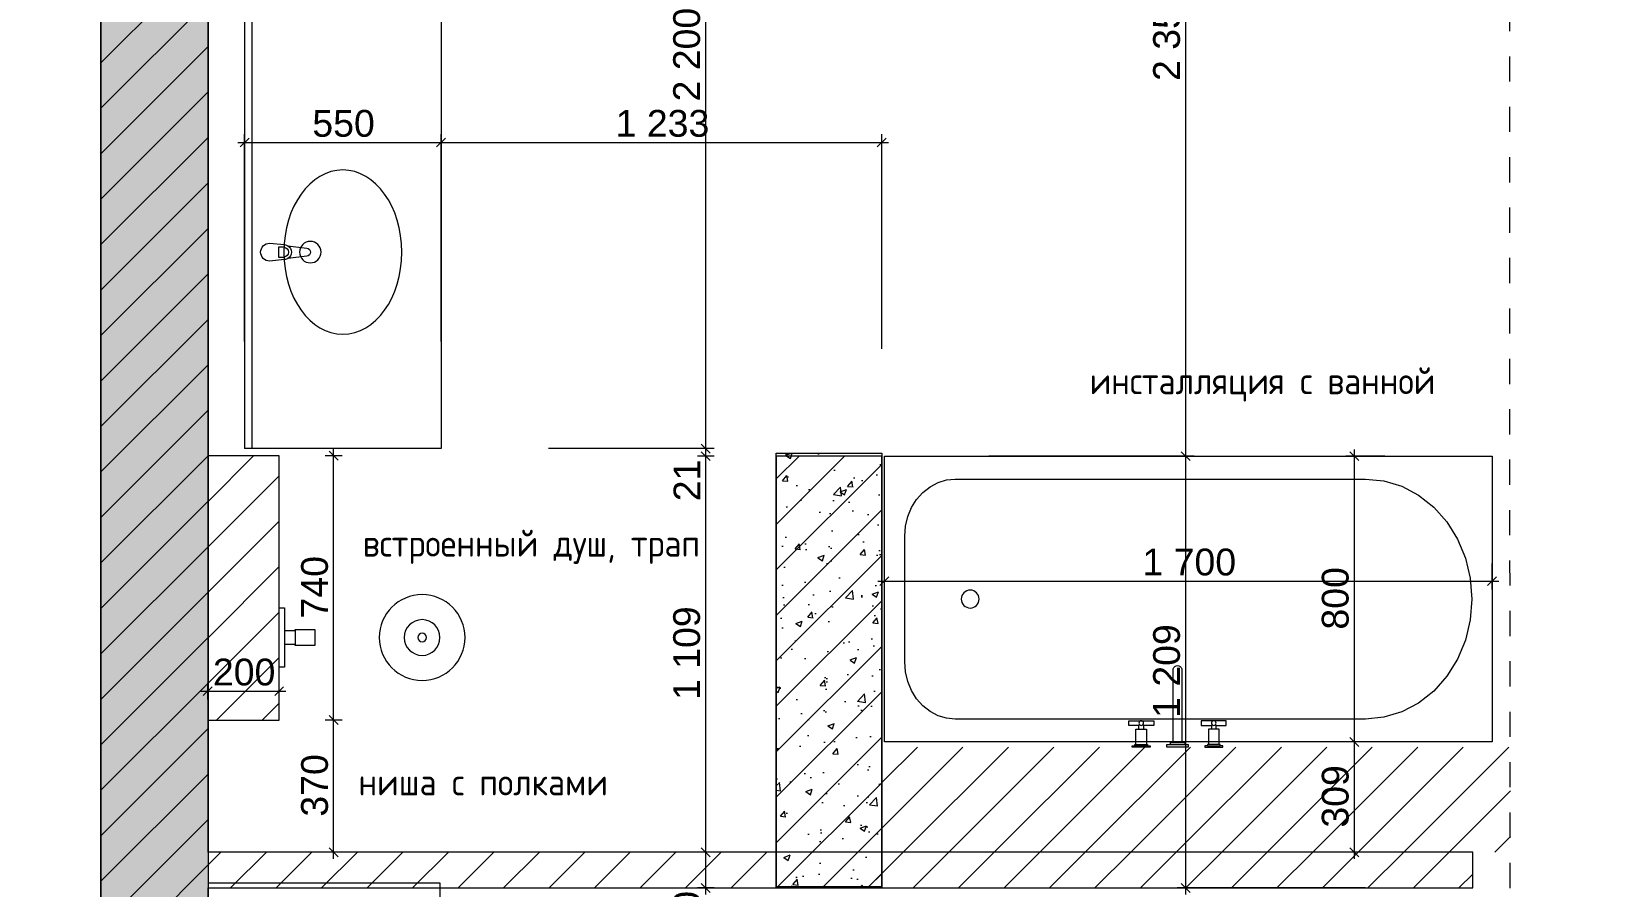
# Model space of a CAD drawing. Header units: millimetres. Extents: x 2336463 to 2579121, y 595385 to 778077.
# Drawn here: x 2403978 to 2408368, y 697540 to 699937 of the extents above; entities that cross this region are included whole.
import ezdxf

# ---------------------------------------------------------------- set-up
doc = ezdxf.new("R2010")
doc.units = ezdxf.units.MM
doc.header["$MEASUREMENT"] = 0
doc.linetypes.add('короткая штриховая', pattern=[141.111111, 70.555556, -70.555556])
for name, color, linetype in [('+возводимые стены', 7, 'Continuous'), ('1 Планировка размеры', 7, 'Continuous'), ('Интерьер - Мебель', 7, 'Continuous'), ('сит план', 7, 'Continuous')]:
    doc.layers.add(name, color=color, linetype=linetype)
for name, color, linetype, lineweight in [('+возводимые стены_Ном._пера__1', 7, 'Continuous', 13), ('+возводимые стены_Ном._пера__101', 252, 'Continuous', 5), ('1 Планировка_Ном._пера__1', 7, 'Continuous', 13), ('Интерьер - Мебель_Ном._пера__1', 7, 'Continuous', 13), ('сит план_Ном._пера__1', 7, 'Continuous', 13)]:
    doc.layers.add(name, color=color, linetype=linetype, lineweight=lineweight)
for name, color, linetype, lineweight, true_color in [('+возводимые стены_Ном._пера__169', 7, 'Continuous', 5, 0x68b353), ('+возводимые стены_Ном._пера__242', 7, 'Continuous', 13, 0x1b55b5), ('+размер планировка_Ном._пера__242', 7, 'Continuous', 13, 0x1b55b5), ('1 Планировка размеры_Ном._пера__242', 7, 'Continuous', 13, 0x1b55b5), ('сит план_Ном._пера__87', 7, 'Continuous', 20, 0x6a6a6a)]:
    doc.layers.add(name, color=color, linetype=linetype, lineweight=lineweight, true_color=true_color)
doc.styles.add('СГЕНЕРИР_СТИЛЬ_1', font='arial.ttf')
doc.styles.add('СГЕНЕРИР_СТИЛЬ_4', font='isocp.shx')
doc.dimstyles.new('СГЕНЕРИР_СТИЛЬ__1', dxfattribs={"dimtxt": 75, "dimasz": 23.75, "dimexe": 0.18, "dimexo": 300, "dimgap": 0, "dimtad": 1, "dimtih": 1, "dimtoh": 1, "dimdec": 0, "dimzin": 0, "dimdsep": 46, "dimtxsty": 'СГЕНЕРИР_СТИЛЬ_1', "dimblk": 'ARROWHEAD_6', "dimblk1": 'ARROWHEAD_6', "dimblk2": 'ARROWHEAD_6', "dimcen": 0.09, "dimclrd": 256, "dimclre": 256, "dimclrt": 256, "dimazin": 0, "dimtfac": 1, "dimtdec": 4, "dimtmove": 0, "dimatfit": 3, "dimfxl": 0, "dimtolj": 1, "dimtzin": 0, "dimarcsym": 0})
doc.dimstyles.new('СГЕНЕРИР_СТИЛЬ__2', dxfattribs={"dimtxt": 75, "dimasz": 23.75, "dimexe": 0.18, "dimexo": 300, "dimgap": 0, "dimtad": 1, "dimdec": 0, "dimzin": 0, "dimdsep": 46, "dimtxsty": 'СГЕНЕРИР_СТИЛЬ_1', "dimblk": 'ARROWHEAD_6', "dimblk1": 'ARROWHEAD_6', "dimblk2": 'ARROWHEAD_6', "dimcen": 0.09, "dimclrd": 256, "dimclre": 256, "dimclrt": 256, "dimazin": 0, "dimtfac": 1, "dimtdec": 4, "dimtmove": 0, "dimatfit": 3, "dimfxl": 0, "dimtolj": 1, "dimtzin": 0, "dimarcsym": 0})
pattern_1 = [(45, (2086872.015, 585813.69), (-63.639609, 63.639609), [])]
pattern_2 = [(50, (2086872.01, 585813.69), (-182.18467, 15.939086), [19.05, -209.55]), (355, (2086872.01, 585813.69), (-35.24342, 191.05685), [15.24, -167.64058]), (100.451445, (2086887.2, 585812.36), (146.94125, 175.11775), [16.19001, -178.09024]), (46.1842, (2086872.01, 585864.49), (-271.07904, 42.04233), [28.575, -314.325]), (96.63556, (2086894.6, 585860.98), (237.40413, 247.42612), [24.28502, -267.1356]), (351.18415, (2086872.01, 585864.49), (237.40413, 247.42612), [22.85997, -251.45973]), (21, (2086897.41, 585851.79), (-151.61439, 102.2652), [19.05, -209.55]), (326, (2086897.41, 585851.79), (61.80203, 184.18797), [15.24, -167.64]), (71.451445, (2086910.05, 585843.26), (213.41642, 81.92277), [16.19001, -178.08994]), (37.5, (2086872.015, 585813.686), (3.088603, 84.555039), [0, -165.608, 0, -170.18, 0, -168.275]), (7.5, (2086872.015, 585813.69), (66.819663, 100.180575), [0, -97.028, 0, -161.798, 0, -64.135]), (327.5, (2086815.37, 585813.686), (-135.590595, 5.728744), [0, -63.5, 0, -198.12, 0, -262.89]), (317.5, (2086789.97, 585813.69), (148.12918, 25.42649), [0, -82.55, 0, -131.572, 0, -186.69])]

# ---------------------------------------------------------------- blocks, each defined once
blk = doc.blocks.new('Перекрытие_183', base_point=(2405121.6, 697552.5))
at = {"layer": 'Интерьер - Мебель_Ном._пера__1', "color": 7, "linetype": 'Continuous', "lineweight": 13, "flags": 128}
blk.add_lwpolyline([(2405121.6, 697552.5), (2404472.1, 697552.5), (2404472.1, 694706.5), (2405121.6, 694706.5)], close=True, dxfattribs=at)
blk = doc.blocks.new('Стена_970', base_point=(2404172.1, 700916.8))
at = {"layer": 'сит план_Ном._пера__87', "linetype": 'Continuous', "lineweight": 20, "true_color": 0x6a6a6a}
h = blk.add_hatch(dxfattribs=at)
h.set_pattern_fill('Блоки_Бетонные_Эффективные', color=251, style=0, pattern_type=2)
h.set_pattern_definition(pattern_1)
h.paths.add_polyline_path([(2404172.1, 700916.8), (2404172.1, 695916.8), (2404472.1, 695916.8), (2404472.1, 700916.8)])
at = {"layer": 'сит план_Ном._пера__1', "color": 7, "linetype": 'Continuous', "lineweight": 13, "flags": 128}
for points in [[(2404172.1, 700916.8), (2404172.1, 695916.8)], [(2404472.1, 700916.8), (2404172.1, 700916.8)], [(2404472.1, 697639), (2404472.1, 700916.8)], [(2404472.1, 695916.8), (2404472.1, 697539)], [(2404172.1, 695916.8), (2404472.1, 695916.8)]]:
    blk.add_lwpolyline(points, dxfattribs=at)
blk = doc.blocks.new('Стена_971', base_point=(2406061.8, 698747.7))
at = {"layer": 'сит план_Ном._пера__87', "linetype": 'Continuous', "lineweight": 20, "true_color": 0x6a6a6a}
h = blk.add_hatch(dxfattribs=at)
h.set_pattern_fill('Блоки_Бетонные_Эффективные', color=251, style=0, pattern_type=2)
h.set_pattern_definition(pattern_1)
h.paths.add_polyline_path([(2406061.8, 698747.7), (2406061.8, 697542.7), (2406356.8, 697542.7), (2406356.8, 698747.7)])
at = {"layer": 'сит план_Ном._пера__1', "color": 7, "linetype": 'Continuous', "lineweight": 13, "flags": 128}
for points in [[(2406061.8, 698747.7), (2406061.8, 697542.7)], [(2406356.8, 698747.7), (2406061.8, 698747.7)], [(2406356.8, 697542.7), (2406356.8, 698747.7)], [(2406061.8, 697542.7), (2406356.8, 697542.7)]]:
    blk.add_lwpolyline(points, dxfattribs=at)
blk = doc.blocks.new('Стена_1001', base_point=(2408010.5, 697539))
at = {"layer": '+возводимые стены_Ном._пера__169', "linetype": 'Continuous', "lineweight": 5, "true_color": 0x68b353}
h = blk.add_hatch(dxfattribs=at)
h.set_pattern_fill('Блоки_Бетонные_Эффективные', color=85, style=0, pattern_type=2)
h.set_pattern_definition(pattern_1)
h.paths.add_polyline_path([(2408010.5, 697639), (2404472.1, 697639), (2404472.1, 697539), (2408010.5, 697539)])
at = {"layer": '+возводимые стены_Ном._пера__101', "color": 252, "linetype": 'Continuous', "lineweight": 5, "flags": 128}
for points in [[(2408010.5, 697639), (2404472.1, 697639)], [(2408010.5, 697539), (2408010.5, 697639)], [(2404472.1, 697539), (2408010.5, 697539)]]:
    blk.add_lwpolyline(points, dxfattribs=at)
blk = doc.blocks.new('Панель с Несколькими Умывальниками 25')
at = {"layer": 'Интерьер - Мебель_Ном._пера__1', "color": 7, "linetype": 'Continuous', "lineweight": 13}
for p, q in [((-1100, 0), (1100, 0)), ((-1100, -550), (-1100, 0)), ((1100, -550), (1100, 0)), ((-1100, -20), (1100, -20)), ((-563.6, -109.8), (-563.6, -94.9)), ((-563.6, -94.9), (-536.4, -94.9)), ((-536.4, -94.9), (-536.4, -109.8)), ((536.4, -109.8), (536.4, -94.9)), ((536.4, -94.9), (563.6, -94.9)), ((563.6, -94.9), (563.6, -109.8)), ((-1100, -550), (1100, -550))]:
    blk.add_line(p, q, dxfattribs=at)
at = {"layer": 'Интерьер - Мебель_Ном._пера__1', "color": 7, "linetype": 'Continuous', "lineweight": 13, "flags": 128}
for points in [[(-575, -70), (-571, -112, 0.12102), (-567.7, -121.5), (-561.1, -174.4, 0.882566), (-538.9, -174.4), (-532.3, -121.5, 0.12102), (-529, -112), (-525, -70, 1)], [(525, -70), (529, -112, 0.12102), (532.3, -121.5), (538.9, -174.4, 0.882566), (561.1, -174.4), (567.7, -121.5, 0.12102), (571, -112), (575, -70, 1)]]:
    blk.add_lwpolyline(points, format="xyb", close=True, dxfattribs=at)
at = {"layer": 'Интерьер - Мебель_Ном._пера__1', "color": 7, "linetype": 'Continuous', "lineweight": 13}
for centre in [(-550, -183.9), (550, -183.9)]:
    blk.add_circle(centre, 30, dxfattribs=at)
for centre, radius, start, end in [((-550, -110.1), 21.1, 212.771, 327.229), ((-550, -109.8), 13.6, 180, 0), ((550, -110.1), 21.1, 212.771, 327.229), ((550, -109.8), 13.6, 180, 0)]:
    blk.add_arc(centre, radius, start, end, dxfattribs=at)
for centre in [(-550, -275), (550, -275)]:
    blk.add_ellipse(centre, major_axis=(230, 0), ratio=0.717391, dxfattribs=at)
blk = doc.blocks.new('Ванна 25_2')
at = {"layer": '1 Планировка_Ном._пера__1', "color": 7, "linetype": 'Continuous', "lineweight": 13, "flags": 128}
for points in [[(0, -800), (1700, -800), (1700, 0), (0, 0)], [(198.3, -64), (173.7, -66.4), (149.9, -73.6), (127.5, -85.4), (107.3, -101.4), (89.8, -121.2), (75.6, -144), (65.2, -169.3), (58.8, -196.2), (56.7, -224), (56.7, -576), (58.8, -603.8), (65.2, -630.7), (75.6, -656), (89.8, -678.8), (107.3, -698.6), (127.5, -714.6), (149.9, -726.4), (173.7, -733.6), (198.3, -736), (1345.8, -736), (1397.5, -730.9), (1447.6, -715.7), (1494.6, -691), (1537.1, -657.4), (1573.7, -616), (1603.5, -568), (1625.4, -514.9), (1638.8, -458.3), (1643.3, -400), (1638.8, -341.7), (1625.4, -285.1), (1603.5, -232), (1573.7, -184), (1537.1, -142.6), (1494.6, -109), (1447.6, -84.3), (1397.5, -69.1), (1345.8, -64)]]:
    blk.add_lwpolyline(points, close=True, dxfattribs=at)
at = {"layer": '1 Планировка_Ном._пера__1', "color": 7, "linetype": 'Continuous', "lineweight": 13}
blk.add_circle((240, -400), 25, dxfattribs=at)
blk = doc.blocks.new('Смеситель Настенный 25')
at = {"layer": '1 Планировка_Ном._пера__1', "color": 7, "linetype": 'Continuous', "lineweight": 13}
for p, q in [((-84, -3.5), (-119, -3.5)), ((-116.5, -7), (-86.5, -7)), ((84, -3.5), (119, -3.5)), ((116.5, -7), (86.5, -7)), ((-108, -50), (-95, -50)), ((-108, -61), (-106.1, -62.9)), ((-95, -61), (-96.9, -62.9)), ((108, -50), (95, -50)), ((95, -61), (96.9, -62.9)), ((108, -61), (106.1, -62.9))]:
    blk.add_line(p, q, dxfattribs=at)
at = {"layer": '1 Планировка_Ном._пера__1', "color": 7, "linetype": 'Continuous', "lineweight": 13, "flags": 128}
for points in [[(-86.5, -50), (-86.5, -7), (-84, -7), (-84, -3.5), (-76.5, -3.5), (-76.5, 0), (-126.5, 0), (-126.5, -3.5), (-119, -3.5), (-119, -7), (-116.5, -7), (-116.5, -50), (-108, -50), (-108, -61), (-136.5, -61), (-136.5, -74), (-66.5, -74), (-66.5, -61), (-95, -61), (-95, -50)], [(-30, -7), (30, -7), (30, 0), (-30, 0)], [(86.5, -50), (86.5, -7), (84, -7), (84, -3.5), (76.5, -3.5), (76.5, 0), (126.5, 0), (126.5, -3.5), (119, -3.5), (119, -7), (116.5, -7), (116.5, -50), (108, -50), (108, -61), (136.5, -61), (136.5, -74), (66.5, -74), (66.5, -61), (95, -61), (95, -50)], [(-20, -14), (20, -14), (20, -7), (-20, -7)]]:
    blk.add_lwpolyline(points, close=True, dxfattribs=at)
blk.add_lwpolyline([(12, -14), (-12, -14), (-12, -219.1, 0.759247), (12, -219.1)], format="xyb", close=True, dxfattribs=at)
at = {"layer": '1 Планировка_Ном._пера__1', "color": 7, "linetype": 'Continuous', "lineweight": 13}
for centre in [(-101.5, -67.5), (101.5, -67.5)]:
    blk.add_circle(centre, 6.5, dxfattribs=at)
blk = doc.blocks.new('*D3720', base_point=(2086872, 585813.7))
at = {"layer": '1 Планировка размеры_Ном._пера__242', "color": 152, "linetype": 'Continuous', "lineweight": 13, "true_color": 0x1b55b5}
for p, q in [((2405851.8, 697651.5), (2405876.8, 697626.5)), ((2405887.8, 697639), (2405840.9, 697639)), ((2405864.3, 697539), (2405864.3, 697639)), ((2405887.8, 697539), (2405840.9, 697539)), ((2405851.8, 697551.5), (2405876.8, 697526.5)), ((2405864.3, 697520.2), (2405864.3, 697539))]:
    blk.add_line(p, q, dxfattribs=at)
at = {"layer": '1 Планировка размеры_Ном._пера__242', "color": 152, "lineweight": 13, "true_color": 0x1b55b5, "insert": (2405849.3, 697355.7), "char_height": 75, "attachment_point": 7, "rotation": 90, "style": 'СГЕНЕРИР_СТИЛЬ_1'}
blk.add_mtext('\\A1;{\\pql;\\fArial|b0|i0|c204|p38;100}', dxfattribs=at)
blk = doc.blocks.new('ARROWHEAD_6')
at = {"color": 0, "linetype": 'Continuous', "lineweight": 0}
for p, q in [((0, 0), (-1, 0)), ((-0.5, -0.5), (0.5, 0.5))]:
    blk.add_line(p, q, dxfattribs=at)
blk = doc.blocks.new('*D3721', base_point=(2086872, 585813.7))
at = {"layer": '1 Планировка размеры_Ном._пера__242', "color": 152, "linetype": 'Continuous', "lineweight": 13, "true_color": 0x1b55b5}
for p, q in [((2405887.8, 698747.7), (2405840.9, 698747.7)), ((2405851.8, 698760.2), (2405876.8, 698735.2)), ((2405864.3, 697639), (2405864.3, 698747.7)), ((2405851.8, 697651.5), (2405876.8, 697626.5)), ((2405887.8, 697639), (2405840.9, 697639))]:
    blk.add_line(p, q, dxfattribs=at)
at = {"layer": '1 Планировка размеры_Ном._пера__242', "color": 152, "lineweight": 13, "true_color": 0x1b55b5, "char_height": 75, "attachment_point": 7, "rotation": 90, "style": 'СГЕНЕРИР_СТИЛЬ_1'}
for s, insert in [('\\A1;{\\pql;\\fArial|b0|i0|c204|p38;21}', (2405849.3, 698621.4)), ('\\A1;{\\pql;\\fArial|b0|i0|c204|p38;1\xa0109}', (2405849.3, 698065.1))]:
    blk.add_mtext(s, dxfattribs=dict(at, insert=insert))
blk = doc.blocks.new('*D3722', base_point=(2086872, 585813.7))
at = {"layer": '1 Планировка размеры_Ном._пера__242', "color": 152, "linetype": 'Continuous', "lineweight": 13, "true_color": 0x1b55b5}
for p, q in [((2405887.8, 698768.7), (2405424, 698768.7)), ((2405887.8, 698747.7), (2405840.9, 698747.7)), ((2405851.8, 698781.2), (2405876.8, 698756.2)), ((2405851.8, 698760.2), (2405876.8, 698735.2)), ((2405864.3, 698747.7), (2405864.3, 698768.7))]:
    blk.add_line(p, q, dxfattribs=at)
blk = doc.blocks.new('*D3723', base_point=(2086872, 585813.7))
at = {"layer": '1 Планировка размеры_Ном._пера__242', "color": 152, "linetype": 'Continuous', "lineweight": 13, "true_color": 0x1b55b5}
for p, q in [((2405887.8, 700968.7), (2405424, 700968.7)), ((2405851.8, 700981.2), (2405876.8, 700956.2)), ((2405864.3, 698768.7), (2405864.3, 700968.7)), ((2405887.8, 698768.7), (2405424, 698768.7)), ((2405851.8, 698781.2), (2405876.8, 698756.2))]:
    blk.add_line(p, q, dxfattribs=at)
at = {"layer": '1 Планировка размеры_Ном._пера__242', "color": 152, "lineweight": 13, "true_color": 0x1b55b5, "char_height": 75, "attachment_point": 7, "rotation": 90, "style": 'СГЕНЕРИР_СТИЛЬ_1'}
for s, insert in [('\\A1;{\\pql;\\fArial|b0|i0|c204|p38;136}', (2405849.3, 700785.5)), ('\\A1;{\\pql;\\fArial|b0|i0|c204|p38;2\xa0200}', (2405849.3, 699740.5))]:
    blk.add_mtext(s, dxfattribs=dict(at, insert=insert))
blk = doc.blocks.new('*D3756', base_point=(2086872, 585813.7))
at = {"layer": '1 Планировка размеры_Ном._пера__242', "color": 152, "linetype": 'Continuous', "lineweight": 13, "true_color": 0x1b55b5}
for p, q in [((2407230.5, 698747.7), (2406656.8, 698747.7)), ((2407194.6, 698760.2), (2407219.6, 698735.2)), ((2407207.1, 697539), (2407207.1, 698747.7)), ((2407710.5, 697539), (2407183.7, 697539)), ((2407194.6, 697551.5), (2407219.6, 697526.5)), ((2407207.1, 697520.3), (2407207.1, 697539))]:
    blk.add_line(p, q, dxfattribs=at)
at = {"layer": '1 Планировка размеры_Ном._пера__242', "color": 152, "lineweight": 13, "true_color": 0x1b55b5, "insert": (2407192.1, 698015.1), "char_height": 75, "attachment_point": 7, "rotation": 90, "style": 'СГЕНЕРИР_СТИЛЬ_1'}
blk.add_mtext('\\A1;{\\pql;\\fArial|b0|i0|c204|p38;1\xa0209}', dxfattribs=at)
blk = doc.blocks.new('*D3757', base_point=(2086872, 585813.7))
at = {"layer": '1 Планировка размеры_Ном._пера__242', "color": 152, "linetype": 'Continuous', "lineweight": 13, "true_color": 0x1b55b5}
for p, q in [((2407194.6, 701116.9), (2407219.6, 701091.9)), ((2407230.5, 701104.4), (2407014, 701104.4)), ((2407207.1, 698747.7), (2407207.1, 701104.4)), ((2407230.5, 698747.7), (2406656.8, 698747.7)), ((2407194.6, 698760.2), (2407219.6, 698735.2))]:
    blk.add_line(p, q, dxfattribs=at)
at = {"layer": '1 Планировка размеры_Ном._пера__242', "color": 152, "lineweight": 13, "true_color": 0x1b55b5, "insert": (2407192.1, 699797.8), "char_height": 75, "attachment_point": 7, "rotation": 90, "style": 'СГЕНЕРИР_СТИЛЬ_1'}
blk.add_mtext('\\A1;{\\pql;\\fArial|b0|i0|c204|p38;2\xa0357}', dxfattribs=at)
blk = doc.blocks.new('*D3781', base_point=(2086872, 585813.7))
at = {"layer": '1 Планировка размеры_Ном._пера__242', "color": 152, "linetype": 'Continuous', "lineweight": 13, "true_color": 0x1b55b5}
for p, q in [((2404555.2, 699625.7), (2404574, 699625.7)), ((2404586.5, 699638.2), (2404561.5, 699613.2)), ((2404574, 699068.7), (2404574, 699649.2)), ((2404574, 699625.7), (2405124, 699625.7)), ((2405136.5, 699638.2), (2405111.5, 699613.2)), ((2405124, 699068.7), (2405124, 699649.2))]:
    blk.add_line(p, q, dxfattribs=at)
at = {"layer": '1 Планировка размеры_Ном._пера__242', "color": 152, "lineweight": 13, "true_color": 0x1b55b5, "insert": (2404763.6, 699640.7), "char_height": 75, "attachment_point": 7, "style": 'СГЕНЕРИР_СТИЛЬ_1'}
blk.add_mtext('\\A1;{\\pql;\\fArial|b0|i0|c204|p38;550}', dxfattribs=at)
blk = doc.blocks.new('*D3782', base_point=(2086872, 585813.7))
at = {"layer": '1 Планировка размеры_Ном._пера__242', "color": 152, "linetype": 'Continuous', "lineweight": 13, "true_color": 0x1b55b5}
for p, q in [((2405136.5, 699638.2), (2405111.5, 699613.2)), ((2405124, 699068.7), (2405124, 699649.2)), ((2405124, 699625.7), (2406356.8, 699625.7)), ((2406344.3, 699613.2), (2406369.3, 699638.2)), ((2406356.8, 699047.7), (2406356.8, 699649.2)), ((2406356.8, 699625.7), (2406375.6, 699625.7))]:
    blk.add_line(p, q, dxfattribs=at)
at = {"layer": '1 Планировка размеры_Ном._пера__242', "color": 152, "lineweight": 13, "true_color": 0x1b55b5, "insert": (2405612.2, 699640.7), "char_height": 75, "attachment_point": 7, "style": 'СГЕНЕРИР_СТИЛЬ_1'}
blk.add_mtext('\\A1;{\\pql;\\fArial|b0|i0|c204|p38;1\xa0233}', dxfattribs=at)
blk = doc.blocks.new('*D3784', base_point=(2086872, 585813.7))
at = {"layer": '1 Планировка размеры_Ном._пера__242', "color": 152, "linetype": 'Continuous', "lineweight": 13, "true_color": 0x1b55b5}
for p, q in [((2404452.1, 698089.8), (2404470.8, 698089.8)), ((2404483.3, 698102.3), (2404458.3, 698077.3)), ((2404470.8, 698066.4), (2404470.8, 698113.3)), ((2404470.8, 698089.8), (2404670.8, 698089.8)), ((2404658.3, 698077.3), (2404683.3, 698102.3)), ((2404670.8, 698066.4), (2404670.8, 698113.3)), ((2404670.8, 698089.8), (2404689.6, 698089.8))]:
    blk.add_line(p, q, dxfattribs=at)
at = {"layer": '1 Планировка размеры_Ном._пера__242', "color": 152, "lineweight": 13, "true_color": 0x1b55b5, "insert": (2404485.5, 698104.8), "char_height": 75, "attachment_point": 7, "style": 'СГЕНЕРИР_СТИЛЬ_1'}
blk.add_mtext('\\A1;{\\pql;\\fArial|b0|i0|c204|p38;200}', dxfattribs=at)
blk = doc.blocks.new('*D3785', base_point=(2086872, 585813.7))
at = {"layer": '1 Планировка размеры_Ном._пера__242', "color": 152, "linetype": 'Continuous', "lineweight": 13, "true_color": 0x1b55b5}
for p, q in [((2404846.7, 698008.9), (2404799.9, 698008.9)), ((2404810.8, 698021.4), (2404835.8, 697996.4)), ((2404823.3, 697639), (2404823.3, 698008.9)), ((2404810.8, 697651.5), (2404835.8, 697626.5)), ((2404846.7, 697639), (2404772.1, 697639)), ((2404823.3, 697620.2), (2404823.3, 697639))]:
    blk.add_line(p, q, dxfattribs=at)
at = {"layer": '1 Планировка размеры_Ном._пера__242', "color": 152, "lineweight": 13, "true_color": 0x1b55b5, "insert": (2404808.3, 697738.6), "char_height": 75, "attachment_point": 7, "rotation": 90, "style": 'СГЕНЕРИР_СТИЛЬ_1'}
blk.add_mtext('\\A1;{\\pql;\\fArial|b0|i0|c204|p38;370}', dxfattribs=at)
blk = doc.blocks.new('*D3786', base_point=(2086872, 585813.7))
at = {"layer": '1 Планировка размеры_Ном._пера__242', "color": 152, "linetype": 'Continuous', "lineweight": 13, "true_color": 0x1b55b5}
for p, q in [((2404846.7, 698748.7), (2404799.9, 698748.7)), ((2404835.8, 698736.2), (2404810.8, 698761.2)), ((2404823.3, 698748.7), (2404823.3, 698767.4)), ((2404823.3, 698008.9), (2404823.3, 698748.7)), ((2404846.7, 698008.9), (2404799.9, 698008.9)), ((2404810.8, 698021.4), (2404835.8, 697996.4))]:
    blk.add_line(p, q, dxfattribs=at)
at = {"layer": '1 Планировка размеры_Ном._пера__242', "color": 152, "lineweight": 13, "true_color": 0x1b55b5, "insert": (2404808.3, 698293.4), "char_height": 75, "attachment_point": 7, "rotation": 90, "style": 'СГЕНЕРИР_СТИЛЬ_1'}
blk.add_mtext('\\A1;{\\pql;\\fArial|b0|i0|c204|p38;740}', dxfattribs=at)
blk = doc.blocks.new('*D3815', base_point=(2086872, 585813.7))
at = {"layer": '1 Планировка размеры_Ном._пера__242', "color": 152, "linetype": 'Continuous', "lineweight": 13, "true_color": 0x1b55b5}
for p, q in [((2406364.3, 698374.4), (2406364.3, 698447.6)), ((2408064.3, 698374.4), (2408064.3, 698447.6)), ((2406345.5, 698397.8), (2406364.3, 698397.8)), ((2406376.8, 698410.3), (2406351.8, 698385.3)), ((2406364.3, 698397.8), (2408064.3, 698397.8)), ((2408051.8, 698385.3), (2408076.8, 698410.3)), ((2408064.3, 698397.8), (2408083, 698397.8))]:
    blk.add_line(p, q, dxfattribs=at)
at = {"layer": '1 Планировка размеры_Ном._пера__242', "color": 152, "lineweight": 13, "true_color": 0x1b55b5, "insert": (2407086.1, 698412.8), "char_height": 75, "attachment_point": 7, "style": 'СГЕНЕРИР_СТИЛЬ_1'}
blk.add_mtext('\\A1;{\\pql;\\fArial|b0|i0|c204|p38;1\xa0700}', dxfattribs=at)
blk = doc.blocks.new('*D3816', base_point=(2086872, 585813.7))
at = {"layer": '1 Планировка размеры_Ном._пера__242', "color": 152, "linetype": 'Continuous', "lineweight": 13, "true_color": 0x1b55b5}
for p, q in [((2407666.5, 697960.1), (2407691.5, 697935.1)), ((2407764.3, 697947.6), (2407655.5, 697947.6)), ((2407679, 697639), (2407679, 697947.6)), ((2407666.5, 697651.5), (2407691.5, 697626.5)), ((2407710.5, 697639), (2407655.5, 697639)), ((2407679, 697620.3), (2407679, 697639))]:
    blk.add_line(p, q, dxfattribs=at)
at = {"layer": '1 Планировка размеры_Ном._пера__242', "color": 152, "lineweight": 13, "true_color": 0x1b55b5, "insert": (2407664, 697707.9), "char_height": 75, "attachment_point": 7, "rotation": 90, "style": 'СГЕНЕРИР_СТИЛЬ_1'}
blk.add_mtext('\\A1;{\\pql;\\fArial|b0|i0|c204|p38;309}', dxfattribs=at)
blk = doc.blocks.new('*D3817', base_point=(2086872, 585813.7))
at = {"layer": '1 Планировка размеры_Ном._пера__242', "color": 152, "linetype": 'Continuous', "lineweight": 13, "true_color": 0x1b55b5}
for p, q in [((2407764.3, 698747.6), (2407655.5, 698747.6)), ((2407691.5, 698735.1), (2407666.5, 698760.1)), ((2407679, 698747.6), (2407679, 698766.4)), ((2407679, 697947.6), (2407679, 698747.6)), ((2407666.5, 697960.1), (2407691.5, 697935.1)), ((2407764.3, 697947.6), (2407655.5, 697947.6))]:
    blk.add_line(p, q, dxfattribs=at)
at = {"layer": '1 Планировка размеры_Ном._пера__242', "color": 152, "lineweight": 13, "true_color": 0x1b55b5, "insert": (2407664, 698262.2), "char_height": 75, "attachment_point": 7, "rotation": 90, "style": 'СГЕНЕРИР_СТИЛЬ_1'}
blk.add_mtext('\\A1;{\\pql;\\fArial|b0|i0|c204|p38;800}', dxfattribs=at)
blk = doc.blocks.new('*D3840', base_point=(2086872, 585813.7))
at = {"layer": '1 Планировка размеры_Ном._пера__242', "color": 152, "linetype": 'Continuous', "lineweight": 13, "true_color": 0x1b55b5}
for p, q in [((2410960.7, 693213), (2410960.7, 693166.1)), ((2402354.6, 693177.2), (2402379.6, 693202.2)), ((2410960.7, 693189.5), (2402367.1, 693189.7)), ((2410948.2, 693177), (2410973.2, 693202)), ((2410979.4, 693189.5), (2410960.7, 693189.5))]:
    blk.add_line(p, q, dxfattribs=at)
at = {"layer": '1 Планировка размеры_Ном._пера__242', "color": 152, "lineweight": 13, "true_color": 0x1b55b5, "char_height": 75, "attachment_point": 7, "rotation": 359.9989, "style": 'СГЕНЕРИР_СТИЛЬ_1'}
for s, insert in [('\\A1;{\\pql;\\fArial|b0|i0|c204|p38;95}', (2402379.6, 693204.7)), ('\\A1;{\\pql;\\fArial|b0|i0|c204|p38;8\xa0594}', (2406535.7, 693204.6))]:
    blk.add_mtext(s, dxfattribs=dict(at, insert=insert))
blk = doc.blocks.new('Душевой Гарнитур 25_2')
at = {"layer": '1 Планировка_Ном._пера__1', "color": 7, "linetype": 'Continuous', "lineweight": 13}
for p, q in [((-20, -15), (20, -15)), ((-20, -45), (20, -45))]:
    blk.add_line(p, q, dxfattribs=at)
at = {"layer": '1 Планировка_Ном._пера__1', "color": 7, "linetype": 'Continuous', "lineweight": 13, "flags": 128}
blk.add_lwpolyline([(-83, 0), (-83, -15), (-20, -15), (-20, -45), (-22, -45), (-22, -100), (22, -100), (22, -45), (20, -45), (20, -15), (83, -15), (83, 0)], close=True, dxfattribs=at)
at = {"layer": '1 Планировка_Ном._пера__1', "color": 7, "linetype": 'Continuous', "lineweight": 13}
for radius in [120, 50, 12]:
    blk.add_circle((0, -400), radius, dxfattribs=at)

msp = doc.modelspace()

# ---------------------------------------------------------------- hatches: boundary and pattern name
at = {"layer": '+возводимые стены_Ном._пера__242', "linetype": 'Continuous', "lineweight": 13, "true_color": 0x1b55b5}
h = msp.add_hatch(dxfattribs=at)
h.set_pattern_fill('Блоки_Бетонные_Эффективные', color=152, style=0, pattern_type=2)
h.set_pattern_definition(pattern_1)
h.paths.add_polyline_path([(2404470.8, 698008.9), (2404670.8, 698008.9), (2404670.8, 698748.7), (2404470.8, 698748.7)])
h = msp.add_hatch(dxfattribs=at)
h.set_pattern_fill('Блоки_Бетонные_Эффективные', color=152, style=0, pattern_type=2)
h.set_pattern_definition(pattern_1)
h.paths.add_polyline_path([(2406358.1, 697639), (2408116, 697639), (2408116, 697933.1), (2406358.1, 697933.1)])
at = {"layer": 'сит план_Ном._пера__1', "linetype": 'Continuous', "lineweight": 13}
h = msp.add_hatch(dxfattribs=at)
h.set_pattern_fill('AR_CONC', style=0, pattern_type=2)
h.set_pattern_definition(pattern_2)
h.paths.add_polyline_path([(2404172.1, 701167), (2404472.1, 701167), (2404472.1, 695916.8), (2404172.1, 695916.8)])
h = msp.add_hatch(dxfattribs=at)
h.set_pattern_fill('AR_CONC', style=0, pattern_type=2)
h.set_pattern_definition(pattern_2)
h.paths.add_polyline_path([(2406061.8, 698755.7), (2406356.8, 698755.7), (2406356.8, 697540.7), (2406061.8, 697540.7)])

# ---------------------------------------------------------------- linework, layer by layer
at = {"layer": '+возводимые стены_Ном._пера__1', "color": 7, "linetype": 'Continuous', "lineweight": 13, "flags": 128}
msp.add_lwpolyline([(2404470.8, 698008.9), (2404670.8, 698008.9), (2404670.8, 698748.7), (2404470.8, 698748.7)], close=True, dxfattribs=at)
at = {"layer": '1 Планировка_Ном._пера__1', "color": 7, "linetype": 'короткая штриховая', "lineweight": 13}
msp.add_line((2408115.1, 694010.7), (2408113.1, 709137.7), dxfattribs=at)
at = {"layer": 'сит план_Ном._пера__1', "color": 7, "linetype": 'Continuous', "lineweight": 13, "flags": 128}
for points in [[(2404172.1, 701167), (2404472.1, 701167), (2404472.1, 695916.8), (2404172.1, 695916.8)], [(2406061.8, 698755.7), (2406356.8, 698755.7), (2406356.8, 697540.7), (2406061.8, 697540.7)]]:
    msp.add_lwpolyline(points, close=True, dxfattribs=at)

# ---------------------------------------------------------------- block references
at = {"layer": '+возводимые стены', "color": 252, "lineweight": 5}
msp.add_blockref('Стена_1001', (2408010.5, 697539), dxfattribs=at)
at = {"layer": '1 Планировка_Ном._пера__1', "color": 7, "linetype": 'Continuous', "lineweight": 13, "xscale": -1, "zscale": 1000}
for name, p, rotation in [('Ванна 25_2', (2406364.3, 697947.6), 180), ('Душевой Гарнитур 25_2', (2404670.8, 698240), 90), ('Смеситель Настенный 25', (2407184.3, 697933.1), 180)]:
    msp.add_blockref(name, p, dxfattribs=dict(at, rotation=rotation))
at = {"layer": 'Интерьер - Мебель', "color": 7, "linetype": 'Continuous', "lineweight": 13}
msp.add_blockref('Перекрытие_183', (2405121.6, 697552.5), dxfattribs=at)
at = {"layer": 'Интерьер - Мебель_Ном._пера__1', "color": 7, "linetype": 'Continuous', "lineweight": 13, "xscale": -1, "zscale": 1000, "rotation": 90}
msp.add_blockref('Панель с Несколькими Умывальниками 25', (2404574, 699868.7), dxfattribs=at)
at = {"layer": 'сит план', "color": 7, "lineweight": 13}
for name, p in [('Стена_970', (2404172.1, 700916.8)), ('Стена_971', (2406061.8, 698747.7))]:
    msp.add_blockref(name, p, dxfattribs=at)

# ---------------------------------------------------------------- texts
at = {"layer": '+размер планировка_Ном._пера__242', "color": 152, "linetype": 'Continuous', "lineweight": 13, "true_color": 0x1b55b5, "char_height": 75, "attachment_point": 1, "style": 'СГЕНЕРИР_СТИЛЬ_4'}
for s, insert in [('\\A1;{\\pql;\\Fisocp.shx;инсталляция с ванной}', (2406938.2, 698996)), ('\\A1;{\\pql;\\Fisocp.shx;встроенный душ\\Fisocp.shx;, трап}', (2404904.8, 698541.4)), ('\\A1;{\\pql;\\Fisocp.shx;ниша с полками}', (2404892.8, 697873))]:
    msp.add_mtext(s, dxfattribs=dict(at, insert=insert))

# ---------------------------------------------------------------- dimensions: what is measured, and where the dimension line sits
at = {"layer": '1 Планировка размеры', "color": 152, "linetype": 'Continuous', "lineweight": 13, "true_color": 0x1b55b5}
for base, p1, p2, angle, picture, middle, turn in [((2402367.1, 693189.7), (2410960.8, 702168.4), (2402367.1, 693616.8), 179.9989, '*D3840', (2406664.5, 693242.1), 359.9989), ((2407207.1, 701104.4), (2406356.8, 698747.7), (2406714, 701104.4), 90, '*D3757', (2407154.6, 699926.6), 90), ((2405864.3, 700968.7), (2405124, 698768.7), (2405124, 700968.7), 90, '*D3723', (2405811.8, 699869.3), 90), ((2404823.3, 698748.7), (2404670.8, 698008.9), (2404670.8, 698748.7), 90, '*D3786', (2404770.8, 698379.2), 90), ((2405864.3, 698768.7), (2406061.8, 698747.7), (2405124, 698768.7), 90, '*D3722', (2405811.8, 698678.5), 90), ((2405864.3, 698747.7), (2406061.8, 697639), (2406061.8, 698747.7), 90, '*D3721', (2405811.8, 698193.9), 90), ((2407207.1, 698747.7), (2408010.5, 697539), (2406356.8, 698747.7), 90, '*D3756', (2407154.6, 698144), 90), ((2407679, 698747.6), (2408064.3, 697947.6), (2408064.3, 698747.6), 90, '*D3817', (2407626.5, 698348), 90), ((2404823.3, 698008.9), (2404472.1, 697639), (2404670.8, 698008.9), 90, '*D3785', (2404770.8, 697824.3), 90), ((2407679, 697947.6), (2408010.5, 697639), (2408064.3, 697947.6), 90, '*D3816', (2407626.5, 697793.7), 90), ((2405864.3, 697639), (2405863.7, 697539), (2406061.8, 697639), 90, '*D3720', (2405811.8, 697441.5), 90)]:
    dim = msp.add_linear_dim(base=base, p1=p1, p2=p2, angle=angle, dimstyle='СГЕНЕРИР_СТИЛЬ__2', dxfattribs=at)
    dim.commit()
    dim.dimension.update_dxf_attribs({"geometry": picture, "text_midpoint": middle, "dimtype": 160, "text_rotation": turn})
for base, p1, p2, picture, middle in [((2406356.8, 699625.7), (2405124, 698768.7), (2406356.8, 698747.7), '*D3782', (2405741, 699678.2)), ((2405124, 699625.7), (2404574, 698768.7), (2405124, 698768.7), '*D3781', (2404849.4, 699678.2)), ((2408064.3, 698397.8), (2406364.3, 698747.6), (2408064.3, 698747.6), '*D3815', (2407214.9, 698450.3)), ((2404670.8, 698089.8), (2404470.8, 698008.9), (2404670.8, 698008.9), '*D3784', (2404571.2, 698142.3))]:
    dim = msp.add_linear_dim(base=base, p1=p1, p2=p2, dimstyle='СГЕНЕРИР_СТИЛЬ__1', dxfattribs=at)
    dim.commit()
    dim.dimension.update_dxf_attribs({"geometry": picture, "text_midpoint": middle, "dimtype": 160})

doc.saveas('drawing.dxf')
